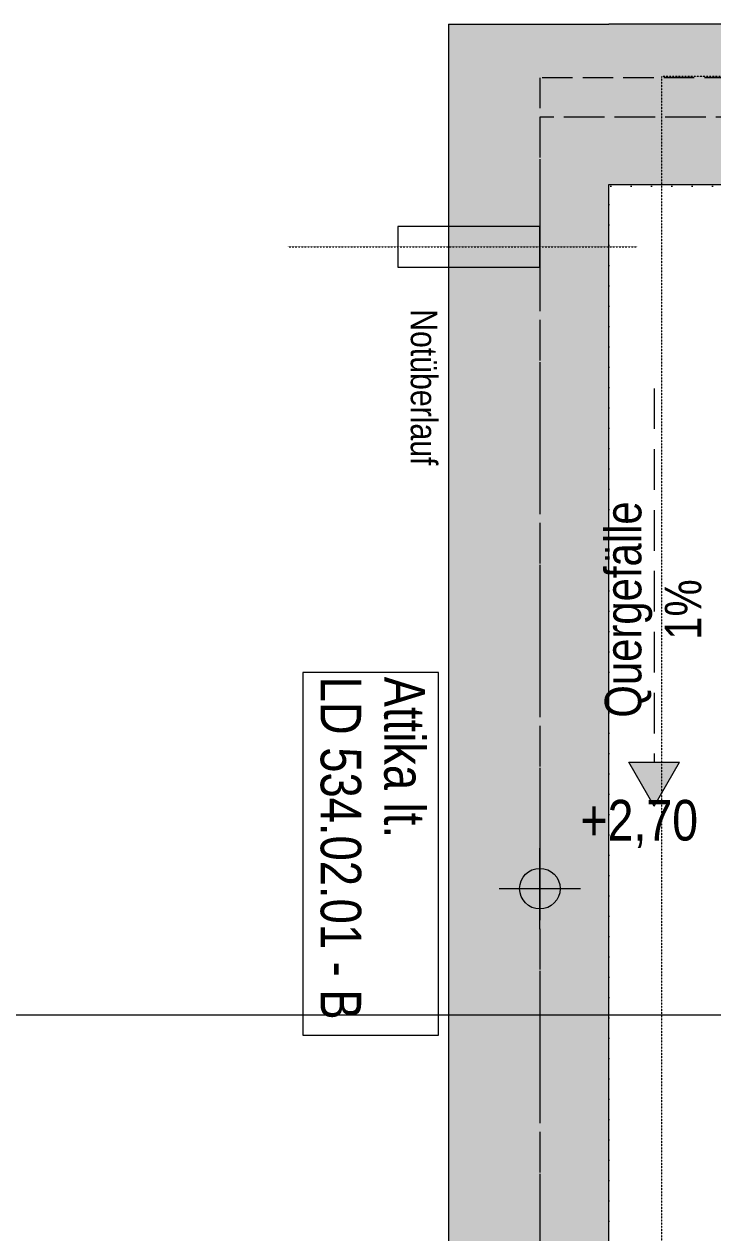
# Model space of a CAD drawing. Header units: metres. Extents: x -16782 to 57285, y -22997 to 18599.
# Drawn here: x 9652 to 11350, y -5880 to -2902 of the extents above; entities that cross this region are included whole.
import ezdxf
from ezdxf.enums import TextEntityAlignment as Align

# ---------------------------------------------------------------- set-up
doc = ezdxf.new("R2010")
doc.units = ezdxf.units.M
doc.header["$MEASUREMENT"] = 0
for name, pattern in [('Achse', [0.2, 0.1, -0.05, 0, -0.05]), ('Punktlinie weit', [0.05, 0, -0.05]), ('Strichlinie eng', [0.1, 0.075, -0.025]), ('Strichlinie mittel', [0.15, 0.1, -0.05]), ('Untersicht', [0.125, 0.1, -0.025])]:
    doc.linetypes.add(name, pattern=pattern)
for name, color, linetype in [('11__100 Achsraster', 7, 'Continuous'), ('140 Bruestung Attika', 7, 'Continuous'), ('210 Balkonplatte', 7, 'Continuous'), ('210 Decke', 7, 'Continuous'), ('211 Draufsicht Untersicht 2D', 7, 'Continuous'), ('212 Gefälle 2D', 7, 'Continuous'), ('710 Gully RAR', 7, 'Continuous'), ('810 Raumstempel', 7, 'Continuous'), ('916 Kote PP Rohbau', 7, 'Continuous'), ('937 Beschriftung Detail', 7, 'Continuous')]:
    doc.layers.add(name, color=color, linetype=linetype)
doc.styles.add('ERSTELLTER_STIL_1', font='ARIALN.TTF')
doc.styles.add('ERSTELLTER_STIL_3', font='ARIALNB.TTF')
doc.styles.add('ERSTELLTER_STIL_4', font='arialbd.ttf')
doc.styles.add('ERSTELLTER_STIL_9', font='arial.ttf', dxfattribs={"width": 0.8})
doc.linetypes.add('Grenze Bezirk', pattern='A,0,[2,22HAUS116_408 STG1 _ 1.Stock_IndexB_2026-08-161.Shx,S=0.001587,R=0,X=0,Y=0],-0.25,0', length=0.25)

# ---------------------------------------------------------------- blocks, each defined once
blk = doc.blocks.new('Ext. begrüntes Dach_015_11_1', base_point=(8.8072, 6.43))
at = {"layer": '810 Raumstempel', "color": 7, "linetype": 'Punktlinie weit', "lineweight": 13, "flags": 128}
blk.add_lwpolyline([(9.66, 8.472), (7.1, 8.472), (7.1, 3.5), (9.66, 3.5)], close=True, dxfattribs=at)
at = {"layer": '810 Raumstempel', "color": 7, "lineweight": 13}
for tag, height, style, p in [('DUMMY_891', 0.1, 'ERSTELLTER_STIL_1', (8.3919, 7.5884)), ('ROOM_NAME', 0.125, 'ERSTELLTER_STIL_3', (8.5978, 7.5514)), ('DUMMY_890', 0.125, 'ERSTELLTER_STIL_3', (8.5978, 6.1892))]:
    blk.add_attdef(tag, text='', height=height, rotation=270, dxfattribs=dict(at, style=style)).set_placement(p, align=Align.TOP_LEFT)
blk = doc.blocks.new('Rohr liegend 27')
at = {"layer": '710 Gully RAR', "color": 7, "linetype": 'Continuous', "lineweight": 13}
for p, q in [((0.35, 0.05), (0, 0.05)), ((0, 0.05), (0, -0.05)), ((0.35, -0.05), (0.35, 0.05)), ((0, -0.05), (0.35, -0.05))]:
    blk.add_line(p, q, dxfattribs=at)
blk = doc.blocks.new('Wand_149_1', base_point=(6.93, 3.33))
at = {"layer": '140 Bruestung Attika', "linetype": 'Continuous', "lineweight": 13, "true_color": 0xebebeb}
for points in [[(6.705, 8.8708), (7.1, 8.4758), (7.1, 8.8708)], [(7.1, 8.4758), (6.705, 8.8708), (6.705, 8.4758)], [(6.705, 8.4758), (6.705, 3.5), (7.1, 3.5), (7.1, 8.4758)]]:
    blk.add_hatch(color=7, dxfattribs=at).paths.add_polyline_path(points)
at = {"layer": '140 Bruestung Attika', "color": 7, "linetype": 'Continuous', "lineweight": 13, "flags": 128}
for points in [[(6.705, 8.8708), (7.1, 8.8708)], [(6.705, 8.8708), (6.705, 3.5)], [(7.1, 3.5), (7.1, 8.4758)]]:
    blk.add_lwpolyline(points, dxfattribs=at)
blk = doc.blocks.new('Wand_150_1', base_point=(6.93, 8.6458))
at = {"layer": '140 Bruestung Attika', "linetype": 'Continuous', "lineweight": 13, "true_color": 0xebebeb}
blk.add_hatch(color=7, dxfattribs=at).paths.add_polyline_path([(7.1, 8.4758), (9.66, 8.4758), (9.66, 8.8708), (7.1, 8.8708)])
at = {"layer": '140 Bruestung Attika', "color": 7, "linetype": 'Continuous', "lineweight": 13, "flags": 128}
for points in [[(9.66, 8.8708), (7.1, 8.8708)], [(9.66, 8.4758), (9.66, 8.8708)], [(7.1, 8.4758), (9.66, 8.4758)]]:
    blk.add_lwpolyline(points, dxfattribs=at)
blk = doc.blocks.new('Dachfläche_31_1', base_point=(6.93, 8.7385))
at = {"layer": '210 Decke', "color": 182, "linetype": 'Strichlinie eng', "lineweight": 5, "true_color": 0x4b06db, "flags": 128}
blk.add_lwpolyline([(6.93, 8.7385), (6.93, 3.33), (9.86, 3.3264), (9.86, 8.7385)], close=True, dxfattribs=at)
blk = doc.blocks.new('Linie_2_1', base_point=(7.212, 7.9736))
at = {"layer": '212 Gefälle 2D', "linetype": 'Continuous', "lineweight": 5, "true_color": 0xdd6f00}
blk.add_hatch(color=32, dxfattribs=at).paths.add_polyline_path([(7.2116, 6.9444), (7.2742, 7.0526), (7.1492, 7.0527)])
at = {"layer": '212 Gefälle 2D', "color": 32, "linetype": 'Strichlinie mittel', "lineweight": 5, "true_color": 0xdd6f00}
blk.add_line((7.212, 7.9736), (7.2117, 7.0527), dxfattribs=at)
at = {"layer": '212 Gefälle 2D', "color": 32, "linetype": 'Continuous', "lineweight": 5, "true_color": 0xdd6f00}
for p, q in [((7.1492, 7.0527), (7.2742, 7.0526)), ((7.2116, 6.9444), (7.1492, 7.0527)), ((7.2116, 6.9444), (7.2742, 7.0526))]:
    blk.add_line(p, q, dxfattribs=at)
blk = doc.blocks.new('Etikett_60_1', base_point=(6.6962, 8.1686))
at = {"layer": '710 Gully RAR', "color": 7, "lineweight": 13, "insert": (6.6769, 8.1686), "char_height": 0.065, "attachment_point": 1, "rotation": 270, "style": 'ERSTELLTER_STIL_1'}
blk.add_mtext('\\A1;{\\pql;\\pt0,1;\\fArial Narrow|b0|i0|c0|p0;\\W1.000000;Notüberlauf\\fArial Narrow|b0|i0|c0|p0;\\W1.000000;\\A1{\\H.66x;\\S^  ;}\\fArial Narrow|b0|i0|c0|p0;\\W1.000000;\\fArial Narrow|b0|i0|c0|p0;\\W1.000000;\\A1{\\H.66x;\\S^  ;}\\fArial Narrow|b0|i0|c0|p0;\\W1.000000;\\fArial Narrow|b0|i0|c0|p0;\\W1.000000;\\fArial Narrow|b0|i0|c0|p0;\\W1.000000;\\fArial Narrow|b0|i0|c0|p0;\\W1.000000;\\fArial Narrow|b0|i0|c0|p0;\\W1.000000;\\fArial Narrow|b0|i0|c0|p0;\\W1.000000;\\fArial Narrow|b0|i0|c0|p0;\\W1.000000;\\A1{\\H.66x;\\S^  ;}\\fArial Narrow|b0|i0|c0|p0;\\W1.000000;\\fArial Narrow|b0|i0|c0|p0;\\W1.000000;\\A1{\\H.66x;\\S^  ;}\\fArial Narrow|b0|i0|c0|p0;\\W1.000000;\\fArial Narrow|b0|i0|c0|p0;\\W1.000000;\\fArial Narrow|b0|i0|c0|p0;\\W1.000000;\\fArial Narrow|b0|i0|c0|p0;\\W1.000000;\\fArial Narrow|b0|i0|c0|p0;\\W1.000000;\\fArial Narrow|b0|i0|c0|p0;\\W1.000000;\\fArial Narrow|b0|i0|c0|p0;\\W1.000000;\\A1{\\H.66x;\\S^  ;}\\fArial Narrow|b0|i0|c0|p0;\\W1.000000;\\fArial Narrow|b0|i0|c0|p0;\\W1.000000;\\A1{\\H.66x;\\S^  ;}\\fArial Narrow|b0|i0|c0|p0;\\W1.000000;\\fArial Narrow|b0|i0|c0|p0;\\W1.000000;\\fArial Narrow|b0|i0|c0|p0;\\W1.000000;\\fArial Narrow|b0|i0|c0|p0;\\W1.000000;\\fArial Narrow|b0|i0|c0|p0;\\W1.000000;\\fArial Narrow|b0|i0|c0|p0;\\W1.000000;\\fArial Narrow|b0|i0|c0|p0;\\W1.000000;\\A1{\\H.66x;\\S^  ;}\\fArial Narrow|b0|i0|c0|p0;\\W1.000000;\\fArial Narrow|b0|i0|c0|p0;\\W1.000000;\\A1{\\H.66x;\\S^  ;}\\fArial Narrow|b0|i0|c0|p0;\\W1.000000;\\fArial Narrow|b0|i0|c0|p0;\\W1.000000;\\fArial Narrow|b0|i0|c0|p0;\\W1.000000;\\fArial Narrow|b0|i0|c0|p0;\\W1.000000;\\fArial Narrow|b0|i0|c0|p0;\\W1.000000;\\fArial Narrow|b0|i0|c0|p0;\\W1.000000;\\fArial Narrow|b0|i0|c0|p0;\\W1.000000;\\A1{\\H.66x;\\S^  ;}\\fArial Narrow|b0|i0|c0|p0;\\W1.000000;\\fArial Narrow|b0|i0|c0|p0;\\W1.000000;\\A1{\\H.66x;\\S^  ;}\\fArial Narrow|b0|i0|c0|p0;\\W1.000000;\\fArial Narrow|b0|i0|c0|p0;\\W1.000000;\\fArial Narrow|b0|i0|c0|p0;\\W1.000000;\\fArial Narrow|b0|i0|c0|p0;\\W1.000000;\\fArial Narrow|b0|i0|c0|p0;\\W1.000000;\\fArial Narrow|b0|i0|c0|p0;\\W1.000000;\\fArial Narrow|b0|i0|c0|p0;\\W1.000000;\\A1{\\H.66x;\\S^  ;}\\fArial Narrow|b0|i0|c0|p0;\\W1.000000;}', dxfattribs=at)
at = {"layer": '710 Gully RAR', "color": 7, "lineweight": 13, "style": 'ERSTELLTER_STIL_1'}
blk.add_attdef('DUMMY_124', text='', height=0.065, rotation=270, dxfattribs=at).set_placement((6.6962, 8.1686), align=Align.TOP_LEFT)
blk = doc.blocks.new('Decke_45_1', base_point=(6.93, 8.642))
at = {"layer": '210 Balkonplatte', "color": 139, "linetype": 'Untersicht', "lineweight": 13, "true_color": 0x2c655e, "flags": 128}
blk.add_lwpolyline([(6.93, 8.642), (6.93, 3.33), (9.76, 3.33), (9.76, 8.642)], close=True, dxfattribs=at)
blk = doc.blocks.new('Standard-Rastermarker_16')
at = {"layer": '11__100 Achsraster', "color": 8, "linetype": 'Grenze Bezirk', "lineweight": 5}
blk.add_line((1, 0), (28.2214, 0), dxfattribs=at)
at = {"layer": '11__100 Achsraster', "color": 8, "lineweight": 5, "style": 'ERSTELLTER_STIL_4'}
blk.add_attdef('AC_MarkerText_1', text='', height=0.2, rotation=270, dxfattribs=at).set_placement((29.6171, -0.0457), align=Align.TOP_CENTER)
blk = doc.blocks.new('Höhenbemaßung_63_1', base_point=(6.93, 6.7411))
at = {"layer": '916 Kote PP Rohbau', "color": 7, "linetype": 'Continuous', "lineweight": 13}
for p, q in [((6.93, 6.6411), (6.93, 6.8411)), ((6.83, 6.7411), (7.03, 6.7411))]:
    blk.add_line(p, q, dxfattribs=at)
blk.add_circle((6.93, 6.7411), 0.05, dxfattribs=at)
at = {"layer": '916 Kote PP Rohbau', "color": 7, "lineweight": 13, "insert": (7.03, 6.8411), "char_height": 0.1, "attachment_point": 7, "style": 'ERSTELLTER_STIL_1'}
blk.add_mtext('\\A1;{\\pql;\\fArial Narrow|b0|i0|c0|p0;\\W1.000000;+2,70}', dxfattribs=at)

msp = doc.modelspace()

# ---------------------------------------------------------------- linework, layer by layer
at = {"layer": '211 Draufsicht Untersicht 2D', "color": 7, "linetype": 'Strichlinie mittel', "lineweight": 13, "flags": 128}
msp.add_lwpolyline([(11223.611, -3031.147), (11223.611, -11343.059), (13653.612, -11343.059), (13653.612, -3031.08), (12683.422, -3031.08), (12683.422, -3031.147)], close=True, dxfattribs=at)
at = {"layer": '916 Kote PP Rohbau', "color": 7, "linetype": 'Achse', "lineweight": 13}
msp.add_lwpolyline([(10302.416, -3451.056), (11163.599, -3451.056)], dxfattribs=at)
at = {"layer": '937 Beschriftung Detail', "color": 155, "linetype": 'Continuous', "lineweight": 5, "true_color": 0x416cbe, "flags": 128}
msp.add_lwpolyline([(10339.219, -4499.845), (10339.219, -5392.852), (10673.505, -5392.852), (10673.505, -4499.845), (10339.219, -4499.845)], close=True, dxfattribs=at)

# ---------------------------------------------------------------- block references
at = {"layer": '11__100 Achsraster', "color": 7, "linetype": 'Continuous', "lineweight": 18, "xscale": 1000, "yscale": 1000, "zscale": 1000}
msp.add_blockref('Standard-Rastermarker_16', (7418.37, -5343.106), dxfattribs=at)
at = {"layer": '140 Bruestung Attika', "color": 7, "lineweight": 30, "xscale": 1000, "yscale": 1000, "zscale": 1000}
for name, p in [('Wand_149_1', (10923.611, -8443.061)), ('Wand_150_1', (10923.609, -3127.278))]:
    msp.add_blockref(name, p, dxfattribs=at)
at = {"layer": '210 Balkonplatte', "color": 139, "linetype": 'Untersicht', "lineweight": 13, "true_color": 0x2c655e, "xscale": 1000, "yscale": 1000, "zscale": 1000}
msp.add_blockref('Decke_45_1', (10923.608, -3131.056), dxfattribs=at)
at = {"layer": '210 Decke', "color": 182, "linetype": 'Strichlinie eng', "lineweight": 5, "true_color": 0x4b06db, "xscale": 1000, "yscale": 1000, "zscale": 1000}
msp.add_blockref('Dachfläche_31_1', (10923.609, -3034.591), dxfattribs=at)
at = {"layer": '212 Gefälle 2D', "color": 32, "linetype": 'Strichlinie mittel', "lineweight": 5, "true_color": 0xdd6f00, "xscale": 1000, "yscale": 1000, "zscale": 1000}
msp.add_blockref('Linie_2_1', (11205.554, -3799.46), dxfattribs=at)
at = {"layer": '710 Gully RAR', "color": 7, "linetype": 'Continuous', "lineweight": 13, "xscale": 1000, "yscale": 1000, "zscale": 1000}
for name, p in [('Rohr liegend 27', (10573.609, -3451.056)), ('Etikett_60_1', (10689.75, -3604.54))]:
    msp.add_blockref(name, p, dxfattribs=at)
at = {"layer": '810 Raumstempel', "color": 7, "linetype": 'Continuous', "lineweight": 13, "xscale": 1000, "yscale": 1000, "zscale": 1000}
msp.add_blockref('Ext. begrüntes Dach_015_11_1', (12800.809, -5343.112), dxfattribs=at)
at = {"layer": '916 Kote PP Rohbau', "color": 7, "lineweight": 13, "xscale": 1000, "yscale": 1000, "zscale": 1000}
msp.add_blockref('Höhenbemaßung_63_1', (10923.61, -5032.016), dxfattribs=at)

# ---------------------------------------------------------------- texts
at = {"layer": '212 Gefälle 2D', "color": 32, "linetype": 'Continuous', "lineweight": 5, "true_color": 0xdd6f00, "insert": (11083.699, -4344.401), "char_height": 90, "attachment_point": 2, "rotation": 89.999987, "line_spacing_factor": 0.985071, "style": 'ERSTELLTER_STIL_1'}
msp.add_mtext('\\A1;{\\pqc;\\fArial Narrow|b0|i0|c0|p0;\\W1.000000;Quergefälle\\P\\pqc;\\fArial Narrow|b0|i0|c0|p0;\\W1.000000;1%}', dxfattribs=at)
at = {"layer": '937 Beschriftung Detail', "color": 7, "linetype": 'Continuous', "lineweight": 13, "insert": (10381.764, -4509.845), "char_height": 100, "attachment_point": 7, "rotation": 270, "line_spacing_factor": 0.940831, "style": 'ERSTELLTER_STIL_9'}
msp.add_mtext('\\A1;{\\pql;\\fArial|b0|i0|c0|p0;\\W0.800000;Attika lt.\\P\\pql;\\fArial|b0|i0|c0|p0;\\W0.800000;LD 534.02.0\\fArial|b0|i0|c0|p0;\\W0.800000;1 - B}', dxfattribs=at)

doc.saveas('drawing.dxf')
